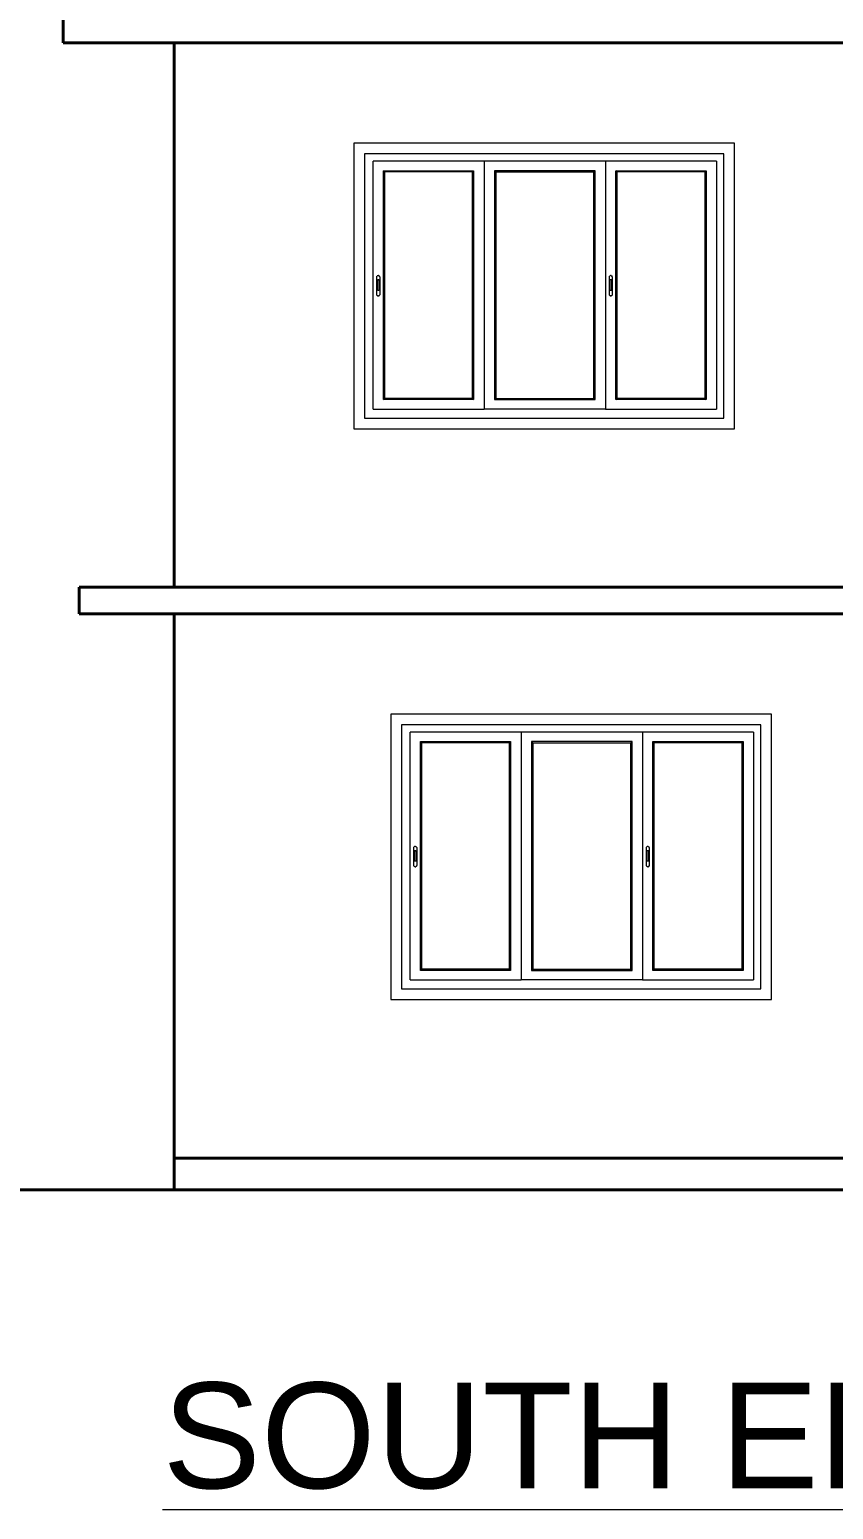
# Model space of a CAD drawing. Header units: inches. Extents: x 85856 to 287200, y -126184 to 75211.
# Drawn here: x 166956.4 to 167108.5, y -25042.1 to -24762.1 of the extents above; entities that cross this region are included whole.
import ezdxf

# ---------------------------------------------------------------- set-up
doc = ezdxf.new("R2010")
doc.units = ezdxf.units.IN
doc.header["$LTSCALE"] = 0.5
doc.header["$MEASUREMENT"] = 0
for name, color, linetype, lineweight in [('PARAPET', 50, 'Continuous', 13), ('Text-100.w', 254, 'Continuous', 9), ('wall', 1, 'Continuous', 40), ('window', 4, 'Continuous', 13)]:
    doc.layers.add(name, color=color, linetype=linetype, lineweight=lineweight)
doc.styles.add('arial', font='arial.ttf')

msp = doc.modelspace()

# ---------------------------------------------------------------- linework, layer by layer
at = {"layer": 'PARAPET'}
for p, q in [((167033.04, -24783.65), (167017.73, -24783.65)), ((167017.73, -24783.65), (167017.73, -24796.88)), ((167073.07, -24783.65), (167033.04, -24783.65)), ((167089.73, -24783.65), (167073.07, -24783.65)), ((167089.73, -24796.88), (167089.73, -24783.65)), ((167019.73, -24785.65), (167019.73, -24796.88)), ((167033.04, -24785.65), (167019.73, -24785.65)), ((167073.07, -24785.65), (167033.04, -24785.65)), ((167087.73, -24785.65), (167073.07, -24785.65)), ((167087.73, -24796.88), (167087.73, -24785.65)), ((167017.73, -24796.88), (167017.73, -24820.84)), ((167019.73, -24796.88), (167019.73, -24820.84)), ((167087.73, -24820.84), (167087.73, -24796.88)), ((167089.73, -24820.84), (167089.73, -24796.88)), ((167017.73, -24820.84), (167017.73, -24837.65)), ((167019.73, -24820.84), (167019.73, -24835.65)), ((167087.73, -24835.65), (167087.73, -24820.84)), ((167089.73, -24837.65), (167089.73, -24820.84)), ((167017.73, -24837.65), (167033.04, -24837.65)), ((167019.73, -24835.65), (167033.04, -24835.65)), ((167033.04, -24835.65), (167073.07, -24835.65)), ((167033.04, -24837.65), (167073.07, -24837.65)), ((167073.07, -24835.65), (167087.73, -24835.65)), ((167073.07, -24837.65), (167089.73, -24837.65)), ((167040.04, -24891.65), (167024.73, -24891.65)), ((167024.73, -24891.65), (167024.73, -24904.88)), ((167026.73, -24893.65), (167026.73, -24904.88)), ((167040.04, -24893.65), (167026.73, -24893.65)), ((167080.07, -24891.65), (167040.04, -24891.65)), ((167080.07, -24893.65), (167040.04, -24893.65)), ((167096.73, -24891.65), (167080.07, -24891.65)), ((167094.73, -24893.65), (167080.07, -24893.65)), ((167094.73, -24904.88), (167094.73, -24893.65)), ((167096.73, -24904.88), (167096.73, -24891.65)), ((167024.73, -24904.88), (167024.73, -24928.84)), ((167026.73, -24904.88), (167026.73, -24928.84)), ((167094.73, -24928.84), (167094.73, -24904.88)), ((167096.73, -24928.84), (167096.73, -24904.88)), ((167024.73, -24928.84), (167024.73, -24945.65)), ((167026.73, -24928.84), (167026.73, -24943.65)), ((167094.73, -24943.65), (167094.73, -24928.84)), ((167096.73, -24945.65), (167096.73, -24928.84)), ((167026.73, -24943.65), (167040.04, -24943.65)), ((167040.04, -24943.65), (167080.07, -24943.65)), ((167080.07, -24943.65), (167094.73, -24943.65)), ((167024.73, -24945.65), (167040.04, -24945.65)), ((167040.04, -24945.65), (167080.07, -24945.65)), ((167080.07, -24945.65), (167096.73, -24945.65))]:
    msp.add_line(p, q, dxfattribs=at)
at = {"layer": 'wall'}
for p, q in [((166962.73, -24764.65), (166962.73, -24720.65)), ((166962.73, -24764.65), (167269.73, -24764.65)), ((166983.73, -24764.65), (166983.73, -24867.65)), ((166965.73, -24867.65), (167269.73, -24867.65)), ((166965.73, -24872.65), (166965.73, -24867.65)), ((166965.73, -24872.65), (167269.73, -24872.65)), ((166983.73, -24872.65), (166983.73, -24981.65)), ((166983.73, -24975.65), (167262.73, -24975.65)), ((166954.12, -24981.65), (167283.64, -24981.65))]:
    msp.add_line(p, q, dxfattribs=at)
at = {"layer": 'window'}
for p, q in [((167021.35, -24796.88), (167021.35, -24787.04)), ((167033.04, -24787.04), (167021.35, -24787.04)), ((167073.07, -24787.04), (167033.04, -24787.04)), ((167042.35, -24787.04), (167042.35, -24796.88)), ((167065.35, -24787.04), (167065.35, -24796.88)), ((167086.35, -24787.04), (167073.07, -24787.04)), ((167086.35, -24787.04), (167086.35, -24796.88)), ((167023.31, -24796.88), (167023.31, -24788.84)), ((167023.31, -24788.84), (167033.04, -24788.84)), ((167023.56, -24789.07), (167023.31, -24788.84)), ((167023.56, -24796.88), (167023.56, -24789.07)), ((167033.04, -24789.07), (167023.56, -24789.07)), ((167033.04, -24788.84), (167040.39, -24788.84)), ((167040.14, -24789.07), (167033.04, -24789.07)), ((167040.14, -24789.07), (167040.39, -24788.84)), ((167040.14, -24789.07), (167040.14, -24796.88)), ((167040.39, -24788.84), (167040.39, -24796.88)), ((167063.39, -24788.84), (167044.31, -24788.84)), ((167044.31, -24788.84), (167044.31, -24796.88)), ((167044.56, -24789.07), (167044.31, -24788.84)), ((167044.56, -24789.07), (167044.56, -24796.88)), ((167044.56, -24789.07), (167063.14, -24789.07)), ((167063.14, -24789.07), (167063.39, -24788.84)), ((167063.14, -24796.88), (167063.14, -24789.07)), ((167063.39, -24796.88), (167063.39, -24788.84)), ((167067.31, -24796.88), (167067.31, -24788.84)), ((167067.31, -24788.84), (167073.07, -24788.84)), ((167067.56, -24789.07), (167067.31, -24788.84)), ((167067.56, -24796.88), (167067.56, -24789.07)), ((167073.07, -24789.07), (167067.56, -24789.07)), ((167073.07, -24788.84), (167084.39, -24788.84)), ((167084.14, -24789.07), (167073.07, -24789.07)), ((167084.14, -24789.07), (167084.39, -24788.84)), ((167084.14, -24789.07), (167084.14, -24796.88)), ((167084.39, -24788.84), (167084.39, -24796.88)), ((167021.35, -24820.84), (167021.35, -24796.88)), ((167023.31, -24820.84), (167023.31, -24796.88)), ((167023.56, -24820.84), (167023.56, -24796.88)), ((167040.14, -24796.88), (167040.14, -24820.84)), ((167040.39, -24796.88), (167040.39, -24820.84)), ((167042.35, -24796.88), (167042.35, -24820.84)), ((167044.31, -24796.88), (167044.31, -24820.84)), ((167044.56, -24796.88), (167044.56, -24820.84)), ((167063.14, -24820.84), (167063.14, -24796.88)), ((167063.39, -24820.84), (167063.39, -24796.88)), ((167065.35, -24796.88), (167065.35, -24820.84)), ((167067.31, -24820.84), (167067.31, -24796.88)), ((167067.56, -24820.84), (167067.56, -24796.88)), ((167084.14, -24796.88), (167084.14, -24820.84)), ((167084.39, -24796.88), (167084.39, -24820.84)), ((167086.35, -24796.88), (167086.35, -24820.84)), ((167022.08, -24808.89), (167022.09, -24808.85)), ((167022.08, -24808.92), (167022.09, -24808.85)), ((167022.08, -24808.92), (167022.08, -24808.89)), ((167022.08, -24812.31), (167022.08, -24808.92)), ((167022.09, -24808.85), (167022.1, -24808.82)), ((167022.1, -24808.82), (167022.13, -24808.79)), ((167022.15, -24808.76), (167022.13, -24808.79)), ((167022.19, -24808.74), (167022.15, -24808.76)), ((167022.17, -24809.61), (167022.16, -24809.64)), ((167022.16, -24809.64), (167022.16, -24811.35)), ((167022.18, -24809.57), (167022.17, -24809.59)), ((167022.17, -24809.59), (167022.17, -24809.61)), ((167022.2, -24809.55), (167022.18, -24809.57)), ((167022.19, -24808.74), (167022.22, -24808.72)), ((167022.22, -24809.53), (167022.2, -24809.55)), ((167022.26, -24808.71), (167022.22, -24808.72)), ((167022.24, -24809.52), (167022.22, -24809.53)), ((167022.26, -24809.51), (167022.24, -24809.52)), ((167022.3, -24808.7), (167022.26, -24808.71)), ((167022.29, -24809.5), (167022.26, -24809.51)), ((167022.32, -24809.49), (167022.29, -24809.5)), ((167022.35, -24808.7), (167022.3, -24808.7)), ((167022.35, -24809.49), (167022.32, -24809.49)), ((167022.39, -24808.7), (167022.35, -24808.7)), ((167022.37, -24809.49), (167022.35, -24809.49)), ((167022.4, -24809.5), (167022.37, -24809.49)), ((167022.39, -24808.7), (167022.43, -24808.71)), ((167022.43, -24809.51), (167022.4, -24809.5)), ((167022.43, -24808.71), (167022.47, -24808.72)), ((167022.45, -24809.52), (167022.43, -24809.51)), ((167022.47, -24809.53), (167022.45, -24809.52)), ((167022.47, -24808.72), (167022.5, -24808.74)), ((167022.49, -24809.55), (167022.47, -24809.53)), ((167022.51, -24809.57), (167022.49, -24809.55)), ((167022.5, -24808.74), (167022.54, -24808.76)), ((167022.52, -24809.59), (167022.51, -24809.57)), ((167022.52, -24809.61), (167022.52, -24809.59)), ((167022.53, -24809.64), (167022.52, -24809.61)), ((167022.53, -24811.35), (167022.53, -24809.64)), ((167022.54, -24808.76), (167022.56, -24808.79)), ((167022.59, -24808.82), (167022.56, -24808.79)), ((167022.6, -24808.85), (167022.59, -24808.82)), ((167022.61, -24808.89), (167022.6, -24808.85)), ((167022.61, -24808.89), (167022.62, -24808.92)), ((167022.62, -24808.92), (167022.62, -24812.31)), ((167066.08, -24808.89), (167066.09, -24808.85)), ((167066.08, -24808.92), (167066.09, -24808.85)), ((167066.08, -24808.92), (167066.08, -24808.89)), ((167066.08, -24812.31), (167066.08, -24808.92)), ((167066.09, -24808.85), (167066.1, -24808.82)), ((167066.1, -24808.82), (167066.13, -24808.79)), ((167066.15, -24808.76), (167066.13, -24808.79)), ((167066.19, -24808.74), (167066.15, -24808.76)), ((167066.17, -24809.61), (167066.16, -24809.64)), ((167066.16, -24809.64), (167066.16, -24811.35)), ((167066.18, -24809.57), (167066.17, -24809.59)), ((167066.17, -24809.59), (167066.17, -24809.61)), ((167066.2, -24809.55), (167066.18, -24809.57)), ((167066.19, -24808.74), (167066.22, -24808.72)), ((167066.22, -24809.53), (167066.2, -24809.55)), ((167066.26, -24808.71), (167066.22, -24808.72)), ((167066.24, -24809.52), (167066.22, -24809.53)), ((167066.26, -24809.51), (167066.24, -24809.52)), ((167066.3, -24808.7), (167066.26, -24808.71)), ((167066.29, -24809.5), (167066.26, -24809.51)), ((167066.32, -24809.49), (167066.29, -24809.5)), ((167066.35, -24808.7), (167066.3, -24808.7)), ((167066.35, -24809.49), (167066.32, -24809.49)), ((167066.39, -24808.7), (167066.35, -24808.7)), ((167066.37, -24809.49), (167066.35, -24809.49)), ((167066.4, -24809.5), (167066.37, -24809.49)), ((167066.39, -24808.7), (167066.43, -24808.71)), ((167066.43, -24809.51), (167066.4, -24809.5)), ((167066.43, -24808.71), (167066.47, -24808.72)), ((167066.45, -24809.52), (167066.43, -24809.51)), ((167066.47, -24809.53), (167066.45, -24809.52)), ((167066.47, -24808.72), (167066.5, -24808.74)), ((167066.49, -24809.55), (167066.47, -24809.53)), ((167066.51, -24809.57), (167066.49, -24809.55)), ((167066.5, -24808.74), (167066.54, -24808.76)), ((167066.52, -24809.59), (167066.51, -24809.57)), ((167066.52, -24809.61), (167066.52, -24809.59)), ((167066.53, -24809.64), (167066.52, -24809.61)), ((167066.53, -24811.35), (167066.53, -24809.64)), ((167066.54, -24808.76), (167066.56, -24808.79)), ((167066.59, -24808.82), (167066.56, -24808.79)), ((167066.6, -24808.85), (167066.59, -24808.82)), ((167066.61, -24808.89), (167066.6, -24808.85)), ((167066.61, -24808.89), (167066.62, -24808.92)), ((167066.62, -24808.92), (167066.62, -24812.31)), ((167022.08, -24812.35), (167022.08, -24812.31)), ((167022.09, -24812.38), (167022.08, -24812.35)), ((167022.09, -24812.38), (167022.1, -24812.41)), ((167022.1, -24812.41), (167022.13, -24812.44)), ((167022.13, -24812.44), (167022.15, -24812.47)), ((167022.19, -24812.49), (167022.15, -24812.47)), ((167022.17, -24811.37), (167022.16, -24811.35)), ((167022.17, -24811.39), (167022.17, -24811.37)), ((167022.18, -24811.41), (167022.17, -24811.39)), ((167022.2, -24811.43), (167022.18, -24811.41)), ((167022.22, -24812.51), (167022.19, -24812.49)), ((167022.22, -24811.45), (167022.2, -24811.43)), ((167022.24, -24811.47), (167022.22, -24811.45)), ((167022.22, -24812.51), (167022.26, -24812.52)), ((167022.26, -24811.48), (167022.24, -24811.47)), ((167022.29, -24811.49), (167022.26, -24811.48)), ((167022.3, -24812.53), (167022.26, -24812.52)), ((167022.32, -24811.49), (167022.29, -24811.49)), ((167022.35, -24812.53), (167022.3, -24812.53)), ((167022.35, -24811.49), (167022.32, -24811.49)), ((167022.37, -24811.49), (167022.35, -24811.49)), ((167022.35, -24812.53), (167022.39, -24812.53)), ((167022.4, -24811.49), (167022.37, -24811.49)), ((167022.39, -24812.53), (167022.43, -24812.52)), ((167022.43, -24811.48), (167022.4, -24811.49)), ((167022.45, -24811.47), (167022.43, -24811.48)), ((167022.47, -24812.51), (167022.43, -24812.52)), ((167022.47, -24811.45), (167022.45, -24811.47)), ((167022.49, -24811.43), (167022.47, -24811.45)), ((167022.5, -24812.49), (167022.47, -24812.51)), ((167022.51, -24811.41), (167022.49, -24811.43)), ((167022.5, -24812.49), (167022.54, -24812.47)), ((167022.52, -24811.39), (167022.51, -24811.41)), ((167022.53, -24811.35), (167022.52, -24811.37)), ((167022.52, -24811.37), (167022.52, -24811.39)), ((167022.54, -24812.47), (167022.56, -24812.44)), ((167022.56, -24812.44), (167022.59, -24812.41)), ((167022.6, -24812.38), (167022.59, -24812.41)), ((167022.62, -24812.31), (167022.6, -24812.38)), ((167022.61, -24812.35), (167022.6, -24812.38)), ((167022.61, -24812.35), (167022.62, -24812.31)), ((167066.08, -24812.35), (167066.08, -24812.31)), ((167066.09, -24812.38), (167066.08, -24812.35)), ((167066.09, -24812.38), (167066.1, -24812.41)), ((167066.1, -24812.41), (167066.13, -24812.44)), ((167066.13, -24812.44), (167066.15, -24812.47)), ((167066.19, -24812.49), (167066.15, -24812.47)), ((167066.17, -24811.37), (167066.16, -24811.35)), ((167066.17, -24811.39), (167066.17, -24811.37)), ((167066.18, -24811.41), (167066.17, -24811.39)), ((167066.2, -24811.43), (167066.18, -24811.41)), ((167066.22, -24812.51), (167066.19, -24812.49)), ((167066.22, -24811.45), (167066.2, -24811.43)), ((167066.24, -24811.47), (167066.22, -24811.45)), ((167066.22, -24812.51), (167066.26, -24812.52)), ((167066.26, -24811.48), (167066.24, -24811.47)), ((167066.29, -24811.49), (167066.26, -24811.48)), ((167066.3, -24812.53), (167066.26, -24812.52)), ((167066.32, -24811.49), (167066.29, -24811.49)), ((167066.35, -24812.53), (167066.3, -24812.53)), ((167066.35, -24811.49), (167066.32, -24811.49)), ((167066.37, -24811.49), (167066.35, -24811.49)), ((167066.35, -24812.53), (167066.39, -24812.53)), ((167066.4, -24811.49), (167066.37, -24811.49)), ((167066.39, -24812.53), (167066.43, -24812.52)), ((167066.43, -24811.48), (167066.4, -24811.49)), ((167066.45, -24811.47), (167066.43, -24811.48)), ((167066.47, -24812.51), (167066.43, -24812.52)), ((167066.47, -24811.45), (167066.45, -24811.47)), ((167066.49, -24811.43), (167066.47, -24811.45)), ((167066.5, -24812.49), (167066.47, -24812.51)), ((167066.51, -24811.41), (167066.49, -24811.43)), ((167066.5, -24812.49), (167066.54, -24812.47)), ((167066.52, -24811.39), (167066.51, -24811.41)), ((167066.53, -24811.35), (167066.52, -24811.37)), ((167066.52, -24811.37), (167066.52, -24811.39)), ((167066.54, -24812.47), (167066.56, -24812.44)), ((167066.56, -24812.44), (167066.59, -24812.41)), ((167066.6, -24812.38), (167066.59, -24812.41)), ((167066.62, -24812.31), (167066.6, -24812.38)), ((167066.61, -24812.35), (167066.6, -24812.38)), ((167066.61, -24812.35), (167066.62, -24812.31)), ((167021.35, -24833.93), (167021.35, -24820.84)), ((167023.31, -24832.13), (167023.31, -24820.84)), ((167023.56, -24831.91), (167023.56, -24820.84)), ((167040.14, -24820.84), (167040.14, -24831.91)), ((167040.39, -24820.84), (167040.39, -24832.13)), ((167042.35, -24820.84), (167042.35, -24833.93)), ((167044.31, -24820.84), (167044.31, -24832.13)), ((167044.56, -24820.84), (167044.56, -24831.91)), ((167063.14, -24831.91), (167063.14, -24820.84)), ((167063.39, -24832.13), (167063.39, -24820.84)), ((167065.35, -24820.84), (167065.35, -24833.93)), ((167067.31, -24832.13), (167067.31, -24820.84)), ((167067.56, -24831.91), (167067.56, -24820.84)), ((167084.14, -24820.84), (167084.14, -24831.91)), ((167084.39, -24820.84), (167084.39, -24832.13)), ((167086.35, -24820.84), (167086.35, -24833.93)), ((167023.31, -24832.13), (167023.56, -24831.91)), ((167033.04, -24832.13), (167023.31, -24832.13)), ((167033.04, -24831.91), (167023.56, -24831.91)), ((167040.14, -24831.91), (167033.04, -24831.91)), ((167040.39, -24832.13), (167033.04, -24832.13)), ((167040.14, -24831.91), (167040.39, -24832.13)), ((167044.56, -24831.91), (167044.31, -24832.13)), ((167044.31, -24832.13), (167063.39, -24832.13)), ((167044.56, -24831.91), (167063.14, -24831.91)), ((167063.39, -24832.13), (167063.14, -24831.91)), ((167067.31, -24832.13), (167067.56, -24831.91)), ((167073.07, -24832.13), (167067.31, -24832.13)), ((167073.07, -24831.91), (167067.56, -24831.91)), ((167084.14, -24831.91), (167073.07, -24831.91)), ((167084.39, -24832.13), (167073.07, -24832.13)), ((167084.14, -24831.91), (167084.39, -24832.13)), ((167021.35, -24833.93), (167033.04, -24833.93)), ((167033.04, -24833.93), (167042.35, -24833.93)), ((167065.35, -24833.93), (167042.35, -24833.93)), ((167065.35, -24833.93), (167073.07, -24833.93)), ((167073.07, -24833.93), (167086.35, -24833.93)), ((167028.35, -24904.88), (167028.35, -24895.04)), ((167040.04, -24895.04), (167028.35, -24895.04)), ((167030.31, -24904.88), (167030.31, -24896.84)), ((167030.31, -24896.84), (167040.04, -24896.84)), ((167030.56, -24897.07), (167030.31, -24896.84)), ((167030.56, -24904.88), (167030.56, -24897.07)), ((167040.04, -24897.07), (167030.56, -24897.07)), ((167080.07, -24895.04), (167040.04, -24895.04)), ((167040.04, -24896.84), (167047.39, -24896.84)), ((167047.14, -24897.07), (167040.04, -24897.07)), ((167047.14, -24897.07), (167047.39, -24896.84)), ((167047.14, -24897.07), (167047.14, -24904.88)), ((167047.39, -24896.84), (167047.39, -24904.88)), ((167049.35, -24895.04), (167049.35, -24904.88)), ((167070.39, -24896.84), (167051.31, -24896.84)), ((167051.31, -24896.84), (167051.31, -24904.88)), ((167051.56, -24897.07), (167051.31, -24896.84)), ((167051.56, -24897.07), (167051.56, -24904.88)), ((167051.56, -24897.07), (167070.14, -24897.07)), ((167070.14, -24897.07), (167070.39, -24896.84)), ((167070.14, -24904.88), (167070.14, -24897.07)), ((167070.39, -24904.88), (167070.39, -24896.84)), ((167072.35, -24895.04), (167072.35, -24904.88)), ((167074.31, -24904.88), (167074.31, -24896.84)), ((167074.31, -24896.84), (167080.07, -24896.84)), ((167074.56, -24897.07), (167074.31, -24896.84)), ((167074.56, -24904.88), (167074.56, -24897.07)), ((167080.07, -24897.07), (167074.56, -24897.07)), ((167093.35, -24895.04), (167080.07, -24895.04)), ((167080.07, -24896.84), (167091.39, -24896.84)), ((167091.14, -24897.07), (167080.07, -24897.07)), ((167091.14, -24897.07), (167091.39, -24896.84)), ((167091.14, -24897.07), (167091.14, -24904.88)), ((167091.39, -24896.84), (167091.39, -24904.88)), ((167093.35, -24895.04), (167093.35, -24904.88)), ((167028.35, -24928.84), (167028.35, -24904.88)), ((167030.31, -24928.84), (167030.31, -24904.88)), ((167030.56, -24928.84), (167030.56, -24904.88)), ((167047.14, -24904.88), (167047.14, -24928.84)), ((167047.39, -24904.88), (167047.39, -24928.84)), ((167049.35, -24904.88), (167049.35, -24928.84)), ((167051.31, -24904.88), (167051.31, -24928.84)), ((167051.56, -24904.88), (167051.56, -24928.84)), ((167070.14, -24928.84), (167070.14, -24904.88)), ((167070.39, -24928.84), (167070.39, -24904.88)), ((167072.35, -24904.88), (167072.35, -24928.84)), ((167074.31, -24928.84), (167074.31, -24904.88)), ((167074.56, -24928.84), (167074.56, -24904.88)), ((167091.14, -24904.88), (167091.14, -24928.84)), ((167091.39, -24904.88), (167091.39, -24928.84)), ((167093.35, -24904.88), (167093.35, -24928.84)), ((167029.08, -24916.89), (167029.09, -24916.85)), ((167029.08, -24916.92), (167029.09, -24916.85)), ((167029.08, -24916.92), (167029.08, -24916.89)), ((167029.08, -24920.31), (167029.08, -24916.92)), ((167029.09, -24916.85), (167029.1, -24916.82)), ((167029.1, -24916.82), (167029.13, -24916.79)), ((167029.15, -24916.76), (167029.13, -24916.79)), ((167029.19, -24916.74), (167029.15, -24916.76)), ((167029.17, -24917.61), (167029.16, -24917.64)), ((167029.16, -24917.64), (167029.16, -24919.35)), ((167029.17, -24919.37), (167029.16, -24919.35)), ((167029.18, -24917.57), (167029.17, -24917.59)), ((167029.17, -24917.59), (167029.17, -24917.61)), ((167029.17, -24919.39), (167029.17, -24919.37)), ((167029.18, -24919.41), (167029.17, -24919.39)), ((167029.2, -24917.55), (167029.18, -24917.57)), ((167029.2, -24919.43), (167029.18, -24919.41)), ((167029.19, -24916.74), (167029.22, -24916.72)), ((167029.22, -24917.53), (167029.2, -24917.55)), ((167029.22, -24919.45), (167029.2, -24919.43)), ((167029.26, -24916.71), (167029.22, -24916.72)), ((167029.24, -24917.52), (167029.22, -24917.53)), ((167029.24, -24919.47), (167029.22, -24919.45)), ((167029.26, -24917.51), (167029.24, -24917.52)), ((167029.26, -24919.48), (167029.24, -24919.47)), ((167029.3, -24916.7), (167029.26, -24916.71)), ((167029.29, -24917.5), (167029.26, -24917.51)), ((167029.29, -24919.49), (167029.26, -24919.48)), ((167029.32, -24917.49), (167029.29, -24917.5)), ((167029.35, -24916.7), (167029.3, -24916.7)), ((167029.35, -24917.49), (167029.32, -24917.49)), ((167029.39, -24916.7), (167029.35, -24916.7)), ((167029.37, -24917.49), (167029.35, -24917.49)), ((167029.4, -24917.5), (167029.37, -24917.49)), ((167029.39, -24916.7), (167029.43, -24916.71)), ((167029.43, -24917.51), (167029.4, -24917.5)), ((167029.43, -24919.48), (167029.4, -24919.49)), ((167029.43, -24916.71), (167029.47, -24916.72)), ((167029.45, -24917.52), (167029.43, -24917.51)), ((167029.45, -24919.47), (167029.43, -24919.48)), ((167029.47, -24917.53), (167029.45, -24917.52)), ((167029.47, -24919.45), (167029.45, -24919.47)), ((167029.47, -24916.72), (167029.5, -24916.74)), ((167029.49, -24917.55), (167029.47, -24917.53)), ((167029.49, -24919.43), (167029.47, -24919.45)), ((167029.51, -24917.57), (167029.49, -24917.55)), ((167029.51, -24919.41), (167029.49, -24919.43)), ((167029.5, -24916.74), (167029.54, -24916.76)), ((167029.52, -24917.59), (167029.51, -24917.57)), ((167029.52, -24919.39), (167029.51, -24919.41)), ((167029.52, -24917.61), (167029.52, -24917.59)), ((167029.53, -24917.64), (167029.52, -24917.61)), ((167029.53, -24919.35), (167029.52, -24919.37)), ((167029.52, -24919.37), (167029.52, -24919.39)), ((167029.53, -24919.35), (167029.53, -24917.64)), ((167029.54, -24916.76), (167029.56, -24916.79)), ((167029.59, -24916.82), (167029.56, -24916.79)), ((167029.6, -24916.85), (167029.59, -24916.82)), ((167029.61, -24916.89), (167029.6, -24916.85)), ((167029.61, -24916.89), (167029.62, -24916.92)), ((167029.62, -24916.92), (167029.62, -24920.31)), ((167073.08, -24916.89), (167073.09, -24916.85)), ((167073.08, -24916.92), (167073.09, -24916.85)), ((167073.08, -24916.92), (167073.08, -24916.89)), ((167073.08, -24920.31), (167073.08, -24916.92)), ((167073.09, -24916.85), (167073.1, -24916.82)), ((167073.1, -24916.82), (167073.13, -24916.79)), ((167073.15, -24916.76), (167073.13, -24916.79)), ((167073.19, -24916.74), (167073.15, -24916.76)), ((167073.17, -24917.61), (167073.16, -24917.64)), ((167073.16, -24917.64), (167073.16, -24919.35)), ((167073.17, -24919.37), (167073.16, -24919.35)), ((167073.18, -24917.57), (167073.17, -24917.59)), ((167073.17, -24917.59), (167073.17, -24917.61)), ((167073.17, -24919.39), (167073.17, -24919.37)), ((167073.18, -24919.41), (167073.17, -24919.39)), ((167073.2, -24917.55), (167073.18, -24917.57)), ((167073.2, -24919.43), (167073.18, -24919.41)), ((167073.19, -24916.74), (167073.22, -24916.72)), ((167073.22, -24917.53), (167073.2, -24917.55)), ((167073.22, -24919.45), (167073.2, -24919.43)), ((167073.26, -24916.71), (167073.22, -24916.72)), ((167073.24, -24917.52), (167073.22, -24917.53)), ((167073.24, -24919.47), (167073.22, -24919.45)), ((167073.26, -24917.51), (167073.24, -24917.52)), ((167073.26, -24919.48), (167073.24, -24919.47)), ((167073.3, -24916.7), (167073.26, -24916.71)), ((167073.29, -24917.5), (167073.26, -24917.51)), ((167073.29, -24919.49), (167073.26, -24919.48)), ((167073.32, -24917.49), (167073.29, -24917.5)), ((167073.35, -24916.7), (167073.3, -24916.7)), ((167073.35, -24917.49), (167073.32, -24917.49)), ((167073.39, -24916.7), (167073.35, -24916.7)), ((167073.37, -24917.49), (167073.35, -24917.49)), ((167073.4, -24917.5), (167073.37, -24917.49)), ((167073.39, -24916.7), (167073.43, -24916.71)), ((167073.43, -24917.51), (167073.4, -24917.5)), ((167073.43, -24919.48), (167073.4, -24919.49)), ((167073.43, -24916.71), (167073.47, -24916.72)), ((167073.45, -24917.52), (167073.43, -24917.51)), ((167073.45, -24919.47), (167073.43, -24919.48)), ((167073.47, -24917.53), (167073.45, -24917.52)), ((167073.47, -24919.45), (167073.45, -24919.47)), ((167073.47, -24916.72), (167073.5, -24916.74)), ((167073.49, -24917.55), (167073.47, -24917.53)), ((167073.49, -24919.43), (167073.47, -24919.45)), ((167073.51, -24917.57), (167073.49, -24917.55)), ((167073.51, -24919.41), (167073.49, -24919.43)), ((167073.5, -24916.74), (167073.54, -24916.76)), ((167073.52, -24917.59), (167073.51, -24917.57)), ((167073.52, -24919.39), (167073.51, -24919.41)), ((167073.52, -24917.61), (167073.52, -24917.59)), ((167073.53, -24917.64), (167073.52, -24917.61)), ((167073.53, -24919.35), (167073.52, -24919.37)), ((167073.52, -24919.37), (167073.52, -24919.39)), ((167073.53, -24919.35), (167073.53, -24917.64)), ((167073.54, -24916.76), (167073.56, -24916.79)), ((167073.59, -24916.82), (167073.56, -24916.79)), ((167073.6, -24916.85), (167073.59, -24916.82)), ((167073.61, -24916.89), (167073.6, -24916.85)), ((167073.61, -24916.89), (167073.62, -24916.92)), ((167073.62, -24916.92), (167073.62, -24920.31)), ((167029.08, -24920.35), (167029.08, -24920.31)), ((167029.09, -24920.38), (167029.08, -24920.35)), ((167029.09, -24920.38), (167029.1, -24920.41)), ((167029.1, -24920.41), (167029.13, -24920.44)), ((167029.13, -24920.44), (167029.15, -24920.47)), ((167029.19, -24920.49), (167029.15, -24920.47)), ((167029.22, -24920.51), (167029.19, -24920.49)), ((167029.22, -24920.51), (167029.26, -24920.52)), ((167029.3, -24920.53), (167029.26, -24920.52)), ((167029.32, -24919.49), (167029.29, -24919.49)), ((167029.35, -24920.53), (167029.3, -24920.53)), ((167029.35, -24919.49), (167029.32, -24919.49)), ((167029.37, -24919.49), (167029.35, -24919.49)), ((167029.35, -24920.53), (167029.39, -24920.53)), ((167029.4, -24919.49), (167029.37, -24919.49)), ((167029.39, -24920.53), (167029.43, -24920.52)), ((167029.47, -24920.51), (167029.43, -24920.52)), ((167029.5, -24920.49), (167029.47, -24920.51)), ((167029.5, -24920.49), (167029.54, -24920.47)), ((167029.54, -24920.47), (167029.56, -24920.44)), ((167029.56, -24920.44), (167029.59, -24920.41)), ((167029.6, -24920.38), (167029.59, -24920.41)), ((167029.62, -24920.31), (167029.6, -24920.38)), ((167029.61, -24920.35), (167029.6, -24920.38)), ((167029.61, -24920.35), (167029.62, -24920.31)), ((167073.08, -24920.35), (167073.08, -24920.31)), ((167073.09, -24920.38), (167073.08, -24920.35)), ((167073.09, -24920.38), (167073.1, -24920.41)), ((167073.1, -24920.41), (167073.13, -24920.44)), ((167073.13, -24920.44), (167073.15, -24920.47)), ((167073.19, -24920.49), (167073.15, -24920.47)), ((167073.22, -24920.51), (167073.19, -24920.49)), ((167073.22, -24920.51), (167073.26, -24920.52)), ((167073.3, -24920.53), (167073.26, -24920.52)), ((167073.32, -24919.49), (167073.29, -24919.49)), ((167073.35, -24920.53), (167073.3, -24920.53)), ((167073.35, -24919.49), (167073.32, -24919.49)), ((167073.37, -24919.49), (167073.35, -24919.49)), ((167073.35, -24920.53), (167073.39, -24920.53)), ((167073.4, -24919.49), (167073.37, -24919.49)), ((167073.39, -24920.53), (167073.43, -24920.52)), ((167073.47, -24920.51), (167073.43, -24920.52)), ((167073.5, -24920.49), (167073.47, -24920.51)), ((167073.5, -24920.49), (167073.54, -24920.47)), ((167073.54, -24920.47), (167073.56, -24920.44)), ((167073.56, -24920.44), (167073.59, -24920.41)), ((167073.6, -24920.38), (167073.59, -24920.41)), ((167073.62, -24920.31), (167073.6, -24920.38)), ((167073.61, -24920.35), (167073.6, -24920.38)), ((167073.61, -24920.35), (167073.62, -24920.31)), ((167028.35, -24941.93), (167028.35, -24928.84)), ((167030.31, -24940.13), (167030.31, -24928.84)), ((167030.56, -24939.91), (167030.56, -24928.84)), ((167047.14, -24928.84), (167047.14, -24939.91)), ((167047.39, -24928.84), (167047.39, -24940.13)), ((167049.35, -24928.84), (167049.35, -24941.93)), ((167051.31, -24928.84), (167051.31, -24940.13)), ((167051.56, -24928.84), (167051.56, -24939.91)), ((167070.14, -24939.91), (167070.14, -24928.84)), ((167070.39, -24940.13), (167070.39, -24928.84)), ((167072.35, -24928.84), (167072.35, -24941.93)), ((167074.31, -24940.13), (167074.31, -24928.84)), ((167074.56, -24939.91), (167074.56, -24928.84)), ((167091.14, -24928.84), (167091.14, -24939.91)), ((167091.39, -24928.84), (167091.39, -24940.13)), ((167093.35, -24928.84), (167093.35, -24941.93)), ((167030.31, -24940.13), (167030.56, -24939.91)), ((167040.04, -24940.13), (167030.31, -24940.13)), ((167040.04, -24939.91), (167030.56, -24939.91)), ((167047.14, -24939.91), (167040.04, -24939.91)), ((167047.39, -24940.13), (167040.04, -24940.13)), ((167047.14, -24939.91), (167047.39, -24940.13)), ((167051.56, -24939.91), (167051.31, -24940.13)), ((167051.31, -24940.13), (167070.39, -24940.13)), ((167051.56, -24939.91), (167070.14, -24939.91)), ((167070.39, -24940.13), (167070.14, -24939.91)), ((167074.31, -24940.13), (167074.56, -24939.91)), ((167080.07, -24940.13), (167074.31, -24940.13)), ((167080.07, -24939.91), (167074.56, -24939.91)), ((167091.14, -24939.91), (167080.07, -24939.91)), ((167091.39, -24940.13), (167080.07, -24940.13)), ((167091.14, -24939.91), (167091.39, -24940.13)), ((167028.35, -24941.93), (167040.04, -24941.93)), ((167040.04, -24941.93), (167049.35, -24941.93)), ((167072.35, -24941.93), (167049.35, -24941.93)), ((167072.35, -24941.93), (167080.07, -24941.93)), ((167080.07, -24941.93), (167093.35, -24941.93))]:
    msp.add_line(p, q, dxfattribs=at)

# ---------------------------------------------------------------- texts
at = {"layer": 'Text-100.w', "insert": (167112.68, -25018.11), "char_height": 20, "attachment_point": 2, "style": 'arial'}
msp.add_mtext_dynamic_manual_height_columns('{\\LSOUTH ELEVATION}', width=940.9712, gutter_width=100, heights=[0], dxfattribs=at)

doc.saveas('drawing.dxf')
